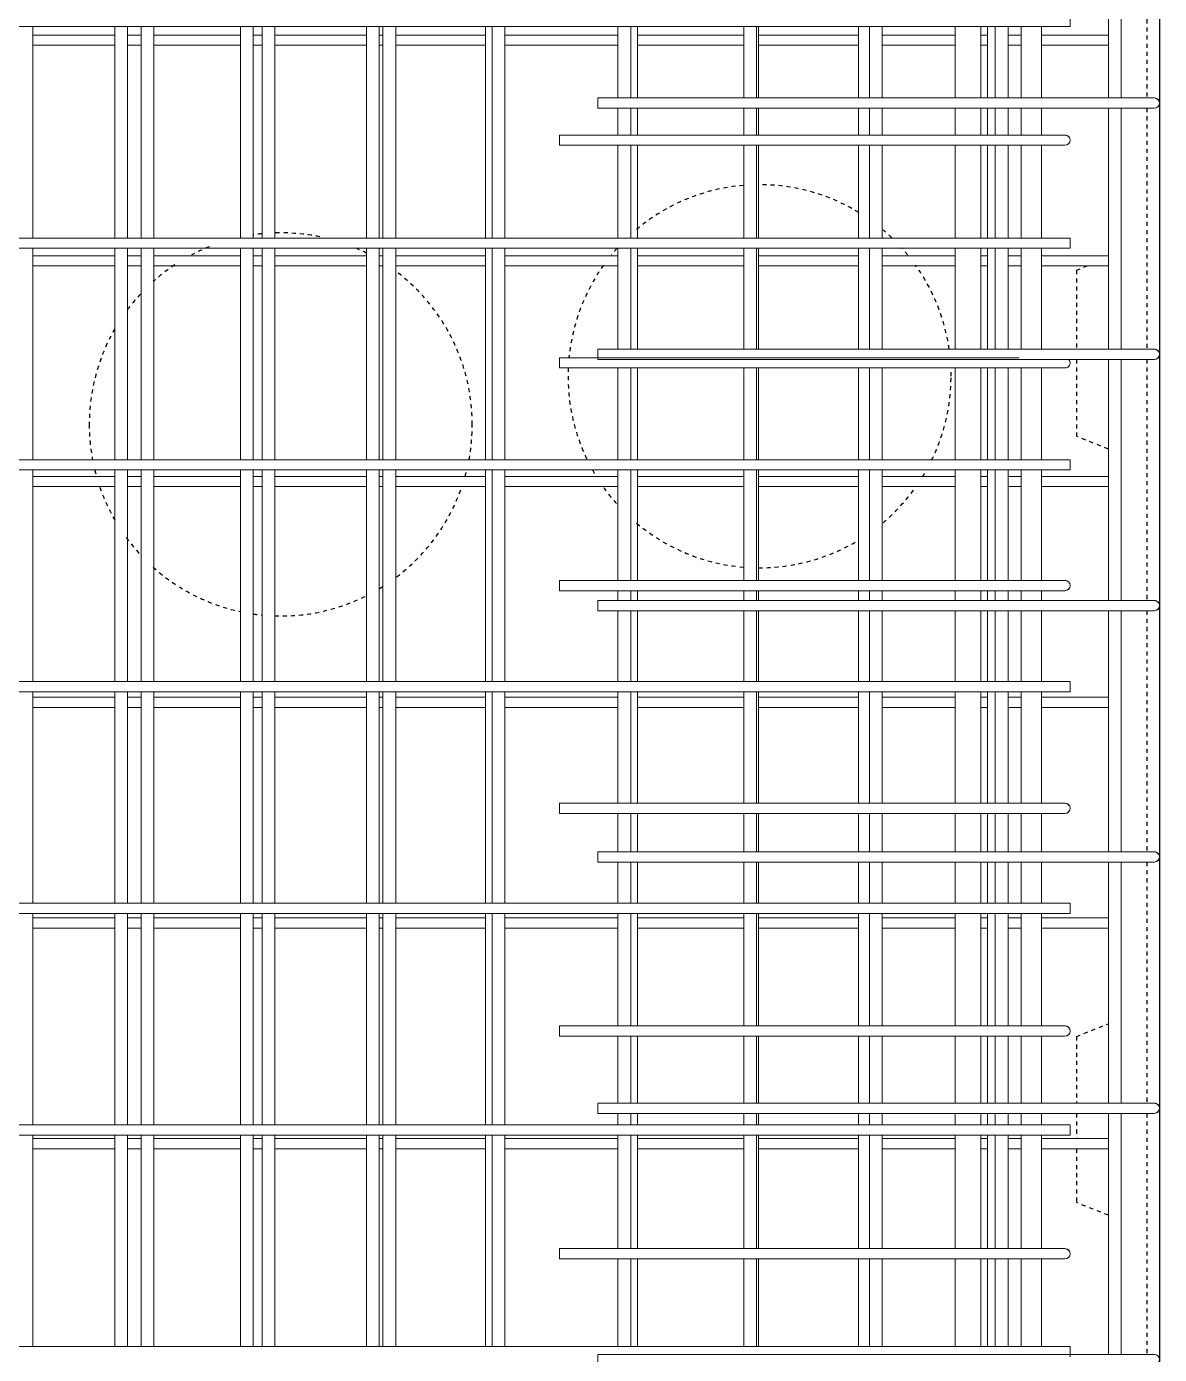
# Model space of a CAD drawing. Header units: millimetres. Extents: x -7141 to 5307, y -2677 to 10424.
# Drawn here: x -3409 to -2521, y 894 to 1933 of the extents above; entities that cross this region are included whole.
import ezdxf

# ---------------------------------------------------------------- set-up
doc = ezdxf.new("R2010")
doc.units = ezdxf.units.MM
doc.linetypes.add('Dash', pattern=[6.36, 3.18, -3.18])
for name, color, linetype, lineweight in [('A-WALL', 113, 'Continuous', 25), ('A-WALL-HDLN', 110, 'Dash', 25), ('S-RBAR', 171, 'Continuous', 18)]:
    doc.layers.add(name, color=color, linetype=linetype, lineweight=lineweight)

msp = doc.modelspace()

# ---------------------------------------------------------------- linework, layer by layer
at = {"layer": 'A-WALL'}
msp.add_line((-2521.2, 2199), (-2521.2, -439), dxfattribs=at)
at = {"layer": 'A-WALL-HDLN'}
for p, q in [((-2531.2, 2066.2), (-2531.2, 1877.4)), ((-2531.2, 1869.4), (-2531.2, 1680.7)), ((-2586.2, 1742.5), (-2577.7, 1745.9)), ((-2586.2, 1742.5), (-2586.2, 1680.7)), ((-2586.2, 1672.7), (-2586.2, 1612.5)), ((-2531.2, 1672.7), (-2531.2, 1483.9)), ((-2561.2, 1602.5), (-2586.2, 1612.5)), ((-2531.2, 1475.9), (-2531.2, 1287.1)), ((-2531.2, 1279.1), (-2531.2, 1090.3)), ((-2586.2, 1142.5), (-2561.2, 1152.5)), ((-2586.2, 1142.5), (-2586.2, 1090.3)), ((-2586.2, 1082.3), (-2586.2, 1062.6)), ((-2531.2, 1082.3), (-2531.2, 893.6)), ((-2586.2, 1054.6), (-2586.2, 1012.5)), ((-2561.2, 1002.5), (-2586.2, 1012.5))]:
    msp.add_line(p, q, dxfattribs=at)
for centre, start, end in [((-2834.4, 1659.5), 58.7918, 90.3672), ((-2834.4, 1659.5), 94.821, 129.9722), ((-3209.4, 1621.8), 95.7033, 98.3058), ((-3209.4, 1621.8), 78.203, 91.8396), ((-2834.4, 1659.5), 46.332, 49.8471), ((-3209.4, 1621.8), 111.9155, 117.7675), ((-3209.4, 1621.8), 63.3138, 68.0845), ((-2834.4, 1659.5), 138.0937, 140.6635), ((-2834.4, 1659.5), 39.3365, 42.1593), ((-3209.4, 1621.8), 123.6306, 131.8122), ((-3209.4, 1621.8), 0, 52.7856), ((-2834.4, 1659.5), 144.5262, 174.4162), ((-2834.4, 1659.5), 8.1596, 35.4738), ((-3209.4, 1621.8), 137.1382, 143.7692), ((-3209.4, 1621.8), 150.0981, 180), ((-2834.4, 1659.5), 177.5072, 180), ((-2834.4, 1659.5), 0, 2.4928), ((-2834.4, 1659.5), 180, 206.0251), ((-2834.4, 1659.5), 333.9749, 0), ((-3209.4, 1621.8), 180, 190.67), ((-3209.4, 1621.8), 349.33, 0), ((-3209.4, 1621.8), 193.7609, 195.7753), ((-3209.4, 1621.8), 344.2247, 346.2391), ((-2834.4, 1659.5), 209.3422, 211.6853), ((-2834.4, 1659.5), 328.3147, 330.6578), ((-3209.4, 1621.8), 199.0923, 209.9019), ((-3209.4, 1621.8), 307.2144, 340.9077), ((-2834.4, 1659.5), 215.548, 221.9063), ((-2834.4, 1659.5), 310.1529, 324.452), ((-2834.4, 1659.5), 230.0278, 265.179), ((-3209.4, 1621.8), 216.2308, 222.8618), ((-2834.4, 1659.5), 269.6328, 301.2082), ((-3209.4, 1621.8), 228.1878, 257.8305), ((-3209.4, 1621.8), 268.1604, 296.6862), ((-3209.4, 1621.8), 300.9695, 302.3859), ((-3209.4, 1621.8), 261.6942, 264.2967)]:
    msp.add_arc(centre, 150, start, end, dxfattribs=at)
at = {"layer": 'S-RBAR'}
for p, q in [((-2561.2, 1877.4), (-2561.2, 2066.2)), ((-2551.2, 1877.4), (-2551.2, 2066.2)), ((-2591.2, 1933.3), (-2591.2, 1941.3)), ((-4226.2, 1933.3), (-2591.2, 1933.3)), ((-3403.5, 1767.7), (-3403.5, 1933.3)), ((-3403.5, 1926.7), (-3339.4, 1926.7)), ((-3339.4, 1767.7), (-3339.4, 1933.3)), ((-3329.4, 1767.7), (-3329.4, 1933.3)), ((-3329.4, 1926.7), (-3318.8, 1926.7)), ((-3318.8, 1767.7), (-3318.8, 1933.3)), ((-3308.8, 1767.7), (-3308.8, 1933.3)), ((-3308.8, 1926.7), (-3240.9, 1926.7)), ((-3240.9, 1767.7), (-3240.9, 1933.3)), ((-3230.9, 1767.7), (-3230.9, 1933.3)), ((-3230.9, 1926.7), (-3224.1, 1926.7)), ((-3224.1, 1767.7), (-3224.1, 1933.3)), ((-3214.1, 1767.7), (-3214.1, 1933.3)), ((-3214.1, 1926.7), (-3142.3, 1926.7)), ((-3142.3, 1767.7), (-3142.3, 1933.3)), ((-3132.3, 1767.7), (-3132.3, 1933.3)), ((-3132.3, 1926.7), (-3129.4, 1926.7)), ((-3129.4, 1767.7), (-3129.4, 1933.3)), ((-3119.4, 1767.7), (-3119.4, 1933.3)), ((-3119.4, 1926.7), (-3049.1, 1926.7)), ((-3049.1, 1767.7), (-3049.1, 1933.3)), ((-3043.8, 1767.7), (-3043.8, 1933.3)), ((-3033.8, 1767.7), (-3033.8, 1933.3)), ((-3033.8, 1926.7), (-2945.3, 1926.7)), ((-2945.3, 1877.4), (-2945.3, 1933.3)), ((-2935.3, 1877.4), (-2935.3, 1933.3)), ((-2930, 1877.4), (-2930, 1933.3)), ((-2930, 1926.7), (-2846.8, 1926.7)), ((-2846.8, 1877.4), (-2846.8, 1933.3)), ((-2836.8, 1877.4), (-2836.8, 1933.3)), ((-2835.3, 1877.4), (-2835.3, 1933.3)), ((-2835.3, 1926.7), (-2756.9, 1926.7)), ((-2756.9, 1877.4), (-2756.9, 1933.3)), ((-2748.3, 1877.4), (-2748.3, 1933.3)), ((-2738.3, 1877.4), (-2738.3, 1933.3)), ((-2738.3, 1926.7), (-2681.2, 1926.7)), ((-2681.2, 1877.4), (-2681.2, 1933.3)), ((-2661.2, 1877.4), (-2661.2, 1933.3)), ((-2661.2, 1926.7), (-2655.9, 1926.7)), ((-2655.9, 1877.4), (-2655.9, 1933.3)), ((-2649.8, 1877.4), (-2649.8, 1933.3)), ((-2639.8, 1877.4), (-2639.8, 1933.3)), ((-2639.8, 1926.7), (-2629.5, 1926.7)), ((-2629.5, 1877.4), (-2629.5, 1933.3)), ((-2613.5, 1877.4), (-2613.5, 1933.3)), ((-2613.5, 1926.7), (-2561.2, 1926.7)), ((-3403.5, 1918.7), (-3339.4, 1918.7)), ((-3329.4, 1918.7), (-3318.8, 1918.7)), ((-3308.8, 1918.7), (-3240.9, 1918.7)), ((-3230.9, 1918.7), (-3224.1, 1918.7)), ((-3214.1, 1918.7), (-3142.3, 1918.7)), ((-3132.3, 1918.7), (-3129.4, 1918.7)), ((-3119.4, 1918.7), (-3049.1, 1918.7)), ((-3033.8, 1918.7), (-2945.3, 1918.7)), ((-2930, 1918.7), (-2846.8, 1918.7)), ((-2835.3, 1918.7), (-2756.9, 1918.7)), ((-2738.3, 1918.7), (-2681.2, 1918.7)), ((-2661.2, 1918.7), (-2655.9, 1918.7)), ((-2639.8, 1918.7), (-2629.5, 1918.7)), ((-2613.5, 1918.7), (-2561.2, 1918.7)), ((-2545.2, 1877.4), (-2961.2, 1877.4)), ((-2961.2, 1877.4), (-2961.2, 1869.4)), ((-2545.2, 1877.4), (-2525.2, 1877.4)), ((-2545.2, 1869.4), (-2961.2, 1869.4)), ((-2945.3, 1848.4), (-2945.3, 1869.4)), ((-2935.3, 1848.4), (-2935.3, 1869.4)), ((-2930, 1848.4), (-2930, 1869.4)), ((-2846.8, 1848.4), (-2846.8, 1869.4)), ((-2836.8, 1848.4), (-2836.8, 1869.4)), ((-2835.3, 1848.4), (-2835.3, 1869.4)), ((-2756.9, 1848.4), (-2756.9, 1869.4)), ((-2748.3, 1848.4), (-2748.3, 1869.4)), ((-2738.3, 1848.4), (-2738.3, 1869.4)), ((-2681.2, 1848.4), (-2681.2, 1869.4)), ((-2661.2, 1848.4), (-2661.2, 1869.4)), ((-2655.9, 1848.4), (-2655.9, 1869.4)), ((-2649.8, 1848.4), (-2649.8, 1869.4)), ((-2639.8, 1848.4), (-2639.8, 1869.4)), ((-2629.5, 1848.4), (-2629.5, 1869.4)), ((-2613.5, 1848.4), (-2613.5, 1869.4)), ((-2561.2, 1680.7), (-2561.2, 1869.4)), ((-2551.2, 1680.7), (-2551.2, 1869.4)), ((-2545.2, 1869.4), (-2525.2, 1869.4)), ((-2631.2, 1848.4), (-2991.2, 1848.4)), ((-2991.2, 1848.4), (-2991.2, 1840.4)), ((-2631.2, 1840.4), (-2991.2, 1840.4)), ((-2945.3, 1767.7), (-2945.3, 1840.4)), ((-2935.3, 1767.7), (-2935.3, 1840.4)), ((-2930, 1767.7), (-2930, 1840.4)), ((-2846.8, 1767.7), (-2846.8, 1840.4)), ((-2836.8, 1767.7), (-2836.8, 1840.4)), ((-2835.3, 1767.7), (-2835.3, 1840.4)), ((-2756.9, 1767.7), (-2756.9, 1840.4)), ((-2748.3, 1767.7), (-2748.3, 1840.4)), ((-2738.3, 1767.7), (-2738.3, 1840.4)), ((-2681.2, 1767.7), (-2681.2, 1840.4)), ((-2661.2, 1767.7), (-2661.2, 1840.4)), ((-2655.9, 1767.7), (-2655.9, 1840.4)), ((-2649.8, 1767.7), (-2649.8, 1840.4)), ((-2639.8, 1767.7), (-2639.8, 1840.4)), ((-2631.2, 1848.4), (-2595.2, 1848.4)), ((-2631.2, 1840.4), (-2595.2, 1840.4)), ((-2629.5, 1767.7), (-2629.5, 1840.4)), ((-2613.5, 1767.7), (-2613.5, 1840.4)), ((-4226.2, 1767.7), (-2591.2, 1767.7)), ((-2591.2, 1759.7), (-2591.2, 1767.7)), ((-4226.2, 1759.7), (-2591.2, 1759.7)), ((-3403.5, 1594.1), (-3403.5, 1759.7)), ((-3339.4, 1594.1), (-3339.4, 1759.7)), ((-3329.4, 1594.1), (-3329.4, 1759.7)), ((-3318.8, 1594.1), (-3318.8, 1759.7)), ((-3308.8, 1594.1), (-3308.8, 1759.7)), ((-3240.9, 1594.1), (-3240.9, 1759.7)), ((-3230.9, 1594.1), (-3230.9, 1759.7)), ((-3224.1, 1594.1), (-3224.1, 1759.7)), ((-3214.1, 1594.1), (-3214.1, 1759.7)), ((-3142.3, 1594.1), (-3142.3, 1759.7)), ((-3132.3, 1594.1), (-3132.3, 1759.7)), ((-3129.4, 1594.1), (-3129.4, 1759.7)), ((-3119.4, 1594.1), (-3119.4, 1759.7)), ((-3049.1, 1594.1), (-3049.1, 1759.7)), ((-3043.8, 1594.1), (-3043.8, 1759.7)), ((-3033.8, 1594.1), (-3033.8, 1759.7)), ((-2945.3, 1680.7), (-2945.3, 1759.7)), ((-2935.3, 1680.7), (-2935.3, 1759.7)), ((-2930, 1680.7), (-2930, 1759.7)), ((-2846.8, 1680.7), (-2846.8, 1759.7)), ((-2836.8, 1680.7), (-2836.8, 1759.7)), ((-2835.3, 1680.7), (-2835.3, 1759.7)), ((-2756.9, 1680.7), (-2756.9, 1759.7)), ((-2748.3, 1680.7), (-2748.3, 1759.7)), ((-2738.3, 1680.7), (-2738.3, 1759.7)), ((-2681.2, 1680.7), (-2681.2, 1759.7)), ((-2661.2, 1680.7), (-2661.2, 1759.7)), ((-2655.9, 1680.7), (-2655.9, 1759.7)), ((-2649.8, 1680.7), (-2649.8, 1759.7)), ((-2639.8, 1680.7), (-2639.8, 1759.7)), ((-2629.5, 1680.7), (-2629.5, 1759.7)), ((-2613.5, 1680.7), (-2613.5, 1759.7)), ((-3403.5, 1753.9), (-3339.4, 1753.9)), ((-3329.4, 1753.9), (-3318.8, 1753.9)), ((-3308.8, 1753.9), (-3240.9, 1753.9)), ((-3230.9, 1753.9), (-3224.1, 1753.9)), ((-3214.1, 1753.9), (-3142.3, 1753.9)), ((-3132.3, 1753.9), (-3129.4, 1753.9)), ((-3119.4, 1753.9), (-3049.1, 1753.9)), ((-3033.8, 1753.9), (-2945.3, 1753.9)), ((-2930, 1753.9), (-2846.8, 1753.9)), ((-2835.3, 1753.9), (-2756.9, 1753.9)), ((-2738.3, 1753.9), (-2681.2, 1753.9)), ((-2661.2, 1753.9), (-2655.9, 1753.9)), ((-2639.8, 1753.9), (-2629.5, 1753.9)), ((-2613.5, 1753.9), (-2561.2, 1753.9)), ((-3403.5, 1745.9), (-3339.4, 1745.9)), ((-3329.4, 1745.9), (-3318.8, 1745.9)), ((-3308.8, 1745.9), (-3240.9, 1745.9)), ((-3230.9, 1745.9), (-3224.1, 1745.9)), ((-3214.1, 1745.9), (-3142.3, 1745.9)), ((-3132.3, 1745.9), (-3129.4, 1745.9)), ((-3119.4, 1745.9), (-3049.1, 1745.9)), ((-3033.8, 1745.9), (-2945.3, 1745.9)), ((-2930, 1745.9), (-2846.8, 1745.9)), ((-2835.3, 1745.9), (-2756.9, 1745.9)), ((-2738.3, 1745.9), (-2681.2, 1745.9)), ((-2661.2, 1745.9), (-2655.9, 1745.9)), ((-2639.8, 1745.9), (-2629.5, 1745.9)), ((-2613.5, 1745.9), (-2561.2, 1745.9)), ((-2545.2, 1680.7), (-2961.2, 1680.7)), ((-2961.2, 1680.7), (-2961.2, 1672.7)), ((-2545.2, 1680.7), (-2525.2, 1680.7)), ((-2631.2, 1674), (-2991.2, 1674)), ((-2991.2, 1674), (-2991.2, 1666)), ((-2631.2, 1666), (-2991.2, 1666)), ((-2545.2, 1672.7), (-2961.2, 1672.7)), ((-2945.3, 1594.1), (-2945.3, 1666)), ((-2935.3, 1594.1), (-2935.3, 1666)), ((-2930, 1594.1), (-2930, 1666)), ((-2846.8, 1594.1), (-2846.8, 1666)), ((-2836.8, 1594.1), (-2836.8, 1666)), ((-2835.3, 1594.1), (-2835.3, 1666)), ((-2756.9, 1594.1), (-2756.9, 1666)), ((-2748.3, 1594.1), (-2748.3, 1666)), ((-2738.3, 1594.1), (-2738.3, 1666)), ((-2681.2, 1594.1), (-2681.2, 1666)), ((-2661.2, 1594.1), (-2661.2, 1666)), ((-2655.9, 1594.1), (-2655.9, 1666)), ((-2649.8, 1594.1), (-2649.8, 1666)), ((-2639.8, 1594.1), (-2639.8, 1666)), ((-2631.2, 1666), (-2595.2, 1666)), ((-2629.5, 1594.1), (-2629.5, 1666)), ((-2613.5, 1594.1), (-2613.5, 1666)), ((-2561.2, 1483.9), (-2561.2, 1672.7)), ((-2551.2, 1483.9), (-2551.2, 1672.7)), ((-2545.2, 1672.7), (-2525.2, 1672.7)), ((-4226.2, 1594.1), (-2591.2, 1594.1)), ((-2591.2, 1586.1), (-2591.2, 1594.1)), ((-4226.2, 1586.1), (-2591.2, 1586.1)), ((-3403.5, 1420.5), (-3403.5, 1586.1)), ((-3403.5, 1581.1), (-3339.4, 1581.1)), ((-3339.4, 1420.5), (-3339.4, 1586.1)), ((-3329.4, 1420.5), (-3329.4, 1586.1)), ((-3329.4, 1581.1), (-3318.8, 1581.1)), ((-3318.8, 1420.5), (-3318.8, 1586.1)), ((-3308.8, 1420.5), (-3308.8, 1586.1)), ((-3308.8, 1581.1), (-3240.9, 1581.1)), ((-3240.9, 1420.5), (-3240.9, 1586.1)), ((-3230.9, 1420.5), (-3230.9, 1586.1)), ((-3230.9, 1581.1), (-3224.1, 1581.1)), ((-3224.1, 1420.5), (-3224.1, 1586.1)), ((-3214.1, 1420.5), (-3214.1, 1586.1)), ((-3214.1, 1581.1), (-3142.3, 1581.1)), ((-3142.3, 1420.5), (-3142.3, 1586.1)), ((-3132.3, 1420.5), (-3132.3, 1586.1)), ((-3132.3, 1581.1), (-3129.4, 1581.1)), ((-3129.4, 1420.5), (-3129.4, 1586.1)), ((-3119.4, 1420.5), (-3119.4, 1586.1)), ((-3119.4, 1581.1), (-3049.1, 1581.1)), ((-3049.1, 1420.5), (-3049.1, 1586.1)), ((-3043.8, 1420.5), (-3043.8, 1586.1)), ((-3033.8, 1420.5), (-3033.8, 1586.1)), ((-3033.8, 1581.1), (-2945.3, 1581.1)), ((-2945.3, 1499.6), (-2945.3, 1586.1)), ((-2935.3, 1499.6), (-2935.3, 1586.1)), ((-2930, 1499.6), (-2930, 1586.1)), ((-2930, 1581.1), (-2846.8, 1581.1)), ((-2846.8, 1499.6), (-2846.8, 1586.1)), ((-2836.8, 1499.6), (-2836.8, 1586.1)), ((-2835.3, 1499.6), (-2835.3, 1586.1)), ((-2835.3, 1581.1), (-2756.9, 1581.1)), ((-2756.9, 1499.6), (-2756.9, 1586.1)), ((-2748.3, 1499.6), (-2748.3, 1586.1)), ((-2738.3, 1499.6), (-2738.3, 1586.1)), ((-2738.3, 1581.1), (-2681.2, 1581.1)), ((-2681.2, 1499.6), (-2681.2, 1586.1)), ((-2661.2, 1499.6), (-2661.2, 1586.1)), ((-2661.2, 1581.1), (-2655.9, 1581.1)), ((-2655.9, 1499.6), (-2655.9, 1586.1)), ((-2649.8, 1499.6), (-2649.8, 1586.1)), ((-2639.8, 1499.6), (-2639.8, 1586.1)), ((-2639.8, 1581.1), (-2629.5, 1581.1)), ((-2629.5, 1499.6), (-2629.5, 1586.1)), ((-2613.5, 1499.6), (-2613.5, 1586.1)), ((-2613.5, 1581.1), (-2561.2, 1581.1)), ((-3403.5, 1573.1), (-3339.4, 1573.1)), ((-3329.4, 1573.1), (-3318.8, 1573.1)), ((-3308.8, 1573.1), (-3240.9, 1573.1)), ((-3230.9, 1573.1), (-3224.1, 1573.1)), ((-3214.1, 1573.1), (-3142.3, 1573.1)), ((-3132.3, 1573.1), (-3129.4, 1573.1)), ((-3119.4, 1573.1), (-3049.1, 1573.1)), ((-3033.8, 1573.1), (-2945.3, 1573.1)), ((-2930, 1573.1), (-2846.8, 1573.1)), ((-2835.3, 1573.1), (-2756.9, 1573.1)), ((-2738.3, 1573.1), (-2681.2, 1573.1)), ((-2661.2, 1573.1), (-2655.9, 1573.1)), ((-2639.8, 1573.1), (-2629.5, 1573.1)), ((-2613.5, 1573.1), (-2561.2, 1573.1)), ((-2631.2, 1499.6), (-2991.2, 1499.6)), ((-2991.2, 1499.6), (-2991.2, 1491.6)), ((-2631.2, 1499.6), (-2595.2, 1499.6)), ((-2631.2, 1491.6), (-2991.2, 1491.6)), ((-2945.3, 1483.9), (-2945.3, 1491.6)), ((-2935.3, 1483.9), (-2935.3, 1491.6)), ((-2930, 1483.9), (-2930, 1491.6)), ((-2846.8, 1483.9), (-2846.8, 1491.6)), ((-2836.8, 1483.9), (-2836.8, 1491.6)), ((-2835.3, 1483.9), (-2835.3, 1491.6)), ((-2756.9, 1483.9), (-2756.9, 1491.6)), ((-2748.3, 1483.9), (-2748.3, 1491.6)), ((-2738.3, 1483.9), (-2738.3, 1491.6)), ((-2681.2, 1483.9), (-2681.2, 1491.6)), ((-2661.2, 1483.9), (-2661.2, 1491.6)), ((-2655.9, 1483.9), (-2655.9, 1491.6)), ((-2649.8, 1483.9), (-2649.8, 1491.6)), ((-2639.8, 1483.9), (-2639.8, 1491.6)), ((-2631.2, 1491.6), (-2595.2, 1491.6)), ((-2629.5, 1483.9), (-2629.5, 1491.6)), ((-2613.5, 1483.9), (-2613.5, 1491.6)), ((-2545.2, 1483.9), (-2961.2, 1483.9)), ((-2961.2, 1483.9), (-2961.2, 1475.9)), ((-2545.2, 1483.9), (-2525.2, 1483.9)), ((-2545.2, 1475.9), (-2961.2, 1475.9)), ((-2945.3, 1420.5), (-2945.3, 1475.9)), ((-2935.3, 1420.5), (-2935.3, 1475.9)), ((-2930, 1420.5), (-2930, 1475.9)), ((-2846.8, 1420.5), (-2846.8, 1475.9)), ((-2836.8, 1420.5), (-2836.8, 1475.9)), ((-2835.3, 1420.5), (-2835.3, 1475.9)), ((-2756.9, 1420.5), (-2756.9, 1475.9)), ((-2748.3, 1420.5), (-2748.3, 1475.9)), ((-2738.3, 1420.5), (-2738.3, 1475.9)), ((-2681.2, 1420.5), (-2681.2, 1475.9)), ((-2661.2, 1420.5), (-2661.2, 1475.9)), ((-2655.9, 1420.5), (-2655.9, 1475.9)), ((-2649.8, 1420.5), (-2649.8, 1475.9)), ((-2639.8, 1420.5), (-2639.8, 1475.9)), ((-2629.5, 1420.5), (-2629.5, 1475.9)), ((-2613.5, 1420.5), (-2613.5, 1475.9)), ((-2561.2, 1287.1), (-2561.2, 1475.9)), ((-2551.2, 1287.1), (-2551.2, 1475.9)), ((-2545.2, 1475.9), (-2525.2, 1475.9)), ((-4226.2, 1420.5), (-2591.2, 1420.5)), ((-2591.2, 1412.5), (-2591.2, 1420.5)), ((-4226.2, 1412.5), (-2591.2, 1412.5)), ((-3403.5, 1246.9), (-3403.5, 1412.5)), ((-3403.5, 1408.2), (-3339.4, 1408.2)), ((-3339.4, 1246.9), (-3339.4, 1412.5)), ((-3329.4, 1246.9), (-3329.4, 1412.5)), ((-3329.4, 1408.2), (-3318.8, 1408.2)), ((-3318.8, 1246.9), (-3318.8, 1412.5)), ((-3308.8, 1246.9), (-3308.8, 1412.5)), ((-3308.8, 1408.2), (-3240.9, 1408.2)), ((-3240.9, 1246.9), (-3240.9, 1412.5)), ((-3230.9, 1246.9), (-3230.9, 1412.5)), ((-3230.9, 1408.2), (-3224.1, 1408.2)), ((-3224.1, 1246.9), (-3224.1, 1412.5)), ((-3214.1, 1246.9), (-3214.1, 1412.5)), ((-3214.1, 1408.2), (-3142.3, 1408.2)), ((-3142.3, 1246.9), (-3142.3, 1412.5)), ((-3132.3, 1246.9), (-3132.3, 1412.5)), ((-3132.3, 1408.2), (-3129.4, 1408.2)), ((-3129.4, 1246.9), (-3129.4, 1412.5)), ((-3119.4, 1246.9), (-3119.4, 1412.5)), ((-3119.4, 1408.2), (-3049.1, 1408.2)), ((-3049.1, 1246.9), (-3049.1, 1412.5)), ((-3043.8, 1246.9), (-3043.8, 1412.5)), ((-3033.8, 1246.9), (-3033.8, 1412.5)), ((-3033.8, 1408.2), (-2945.3, 1408.2)), ((-2945.3, 1325.2), (-2945.3, 1412.5)), ((-2935.3, 1325.2), (-2935.3, 1412.5)), ((-2930, 1325.2), (-2930, 1412.5)), ((-2930, 1408.2), (-2846.8, 1408.2)), ((-2846.8, 1325.2), (-2846.8, 1412.5)), ((-2836.8, 1325.2), (-2836.8, 1412.5)), ((-2835.3, 1325.2), (-2835.3, 1412.5)), ((-2835.3, 1408.2), (-2756.9, 1408.2)), ((-2756.9, 1325.2), (-2756.9, 1412.5)), ((-2748.3, 1325.2), (-2748.3, 1412.5)), ((-2738.3, 1325.2), (-2738.3, 1412.5)), ((-2738.3, 1408.2), (-2681.2, 1408.2)), ((-2681.2, 1325.2), (-2681.2, 1412.5)), ((-2661.2, 1325.2), (-2661.2, 1412.5)), ((-2661.2, 1408.2), (-2655.9, 1408.2)), ((-2655.9, 1325.2), (-2655.9, 1412.5)), ((-2649.8, 1325.2), (-2649.8, 1412.5)), ((-2639.8, 1325.2), (-2639.8, 1412.5)), ((-2639.8, 1408.2), (-2629.5, 1408.2)), ((-2629.5, 1325.2), (-2629.5, 1412.5)), ((-2613.5, 1325.2), (-2613.5, 1412.5)), ((-2613.5, 1408.2), (-2561.2, 1408.2)), ((-3403.5, 1400.2), (-3339.4, 1400.2)), ((-3329.4, 1400.2), (-3318.8, 1400.2)), ((-3308.8, 1400.2), (-3240.9, 1400.2)), ((-3230.9, 1400.2), (-3224.1, 1400.2)), ((-3214.1, 1400.2), (-3142.3, 1400.2)), ((-3132.3, 1400.2), (-3129.4, 1400.2)), ((-3119.4, 1400.2), (-3049.1, 1400.2)), ((-3033.8, 1400.2), (-2945.3, 1400.2)), ((-2930, 1400.2), (-2846.8, 1400.2)), ((-2835.3, 1400.2), (-2756.9, 1400.2)), ((-2738.3, 1400.2), (-2681.2, 1400.2)), ((-2661.2, 1400.2), (-2655.9, 1400.2)), ((-2639.8, 1400.2), (-2629.5, 1400.2)), ((-2613.5, 1400.2), (-2561.2, 1400.2)), ((-2631.2, 1325.2), (-2991.2, 1325.2)), ((-2991.2, 1325.2), (-2991.2, 1317.2)), ((-2631.2, 1325.2), (-2595.2, 1325.2)), ((-2631.2, 1317.2), (-2991.2, 1317.2)), ((-2945.3, 1287.1), (-2945.3, 1317.2)), ((-2935.3, 1287.1), (-2935.3, 1317.2)), ((-2930, 1287.1), (-2930, 1317.2)), ((-2846.8, 1287.1), (-2846.8, 1317.2)), ((-2836.8, 1287.1), (-2836.8, 1317.2)), ((-2835.3, 1287.1), (-2835.3, 1317.2)), ((-2756.9, 1287.1), (-2756.9, 1317.2)), ((-2748.3, 1287.1), (-2748.3, 1317.2)), ((-2738.3, 1287.1), (-2738.3, 1317.2)), ((-2681.2, 1287.1), (-2681.2, 1317.2)), ((-2661.2, 1287.1), (-2661.2, 1317.2)), ((-2655.9, 1287.1), (-2655.9, 1317.2)), ((-2649.8, 1287.1), (-2649.8, 1317.2)), ((-2639.8, 1287.1), (-2639.8, 1317.2)), ((-2631.2, 1317.2), (-2595.2, 1317.2)), ((-2629.5, 1287.1), (-2629.5, 1317.2)), ((-2613.5, 1287.1), (-2613.5, 1317.2)), ((-2545.2, 1287.1), (-2961.2, 1287.1)), ((-2961.2, 1287.1), (-2961.2, 1279.1)), ((-2545.2, 1279.1), (-2961.2, 1279.1)), ((-2945.3, 1246.9), (-2945.3, 1279.1)), ((-2935.3, 1246.9), (-2935.3, 1279.1)), ((-2930, 1246.9), (-2930, 1279.1)), ((-2846.8, 1246.9), (-2846.8, 1279.1)), ((-2836.8, 1246.9), (-2836.8, 1279.1)), ((-2835.3, 1246.9), (-2835.3, 1279.1)), ((-2756.9, 1246.9), (-2756.9, 1279.1)), ((-2748.3, 1246.9), (-2748.3, 1279.1)), ((-2738.3, 1246.9), (-2738.3, 1279.1)), ((-2681.2, 1246.9), (-2681.2, 1279.1)), ((-2661.2, 1246.9), (-2661.2, 1279.1)), ((-2655.9, 1246.9), (-2655.9, 1279.1)), ((-2649.8, 1246.9), (-2649.8, 1279.1)), ((-2639.8, 1246.9), (-2639.8, 1279.1)), ((-2629.5, 1246.9), (-2629.5, 1279.1)), ((-2613.5, 1246.9), (-2613.5, 1279.1)), ((-2561.2, 1090.3), (-2561.2, 1279.1)), ((-2551.2, 1090.3), (-2551.2, 1279.1)), ((-2545.2, 1287.1), (-2525.2, 1287.1)), ((-2545.2, 1279.1), (-2525.2, 1279.1)), ((-4226.2, 1246.9), (-2591.2, 1246.9)), ((-4226.2, 1238.9), (-2591.2, 1238.9)), ((-3403.5, 1073.3), (-3403.5, 1238.9)), ((-3339.4, 1073.3), (-3339.4, 1238.9)), ((-3329.4, 1073.3), (-3329.4, 1238.9)), ((-3318.8, 1073.3), (-3318.8, 1238.9)), ((-3308.8, 1073.3), (-3308.8, 1238.9)), ((-3240.9, 1073.3), (-3240.9, 1238.9)), ((-3230.9, 1073.3), (-3230.9, 1238.9)), ((-3224.1, 1073.3), (-3224.1, 1238.9)), ((-3214.1, 1073.3), (-3214.1, 1238.9)), ((-3142.3, 1073.3), (-3142.3, 1238.9)), ((-3132.3, 1073.3), (-3132.3, 1238.9)), ((-3129.4, 1073.3), (-3129.4, 1238.9)), ((-3119.4, 1073.3), (-3119.4, 1238.9)), ((-3049.1, 1073.3), (-3049.1, 1238.9)), ((-3043.8, 1073.3), (-3043.8, 1238.9)), ((-3033.8, 1073.3), (-3033.8, 1238.9)), ((-2945.3, 1150.8), (-2945.3, 1238.9)), ((-2935.3, 1150.8), (-2935.3, 1238.9)), ((-2930, 1150.8), (-2930, 1238.9)), ((-2846.8, 1150.8), (-2846.8, 1238.9)), ((-2836.8, 1150.8), (-2836.8, 1238.9)), ((-2835.3, 1150.8), (-2835.3, 1238.9)), ((-2756.9, 1150.8), (-2756.9, 1238.9)), ((-2748.3, 1150.8), (-2748.3, 1238.9)), ((-2738.3, 1150.8), (-2738.3, 1238.9)), ((-2681.2, 1150.8), (-2681.2, 1238.9)), ((-2661.2, 1150.8), (-2661.2, 1238.9)), ((-2655.9, 1150.8), (-2655.9, 1238.9)), ((-2649.8, 1150.8), (-2649.8, 1238.9)), ((-2639.8, 1150.8), (-2639.8, 1238.9)), ((-2629.5, 1150.8), (-2629.5, 1238.9)), ((-2613.5, 1150.8), (-2613.5, 1238.9)), ((-2591.2, 1238.9), (-2591.2, 1246.9)), ((-3403.5, 1235.4), (-3339.4, 1235.4)), ((-3403.5, 1227.4), (-3339.4, 1227.4)), ((-3329.4, 1235.4), (-3318.8, 1235.4)), ((-3329.4, 1227.4), (-3318.8, 1227.4)), ((-3308.8, 1235.4), (-3240.9, 1235.4)), ((-3308.8, 1227.4), (-3240.9, 1227.4)), ((-3230.9, 1235.4), (-3224.1, 1235.4)), ((-3230.9, 1227.4), (-3224.1, 1227.4)), ((-3214.1, 1235.4), (-3142.3, 1235.4)), ((-3214.1, 1227.4), (-3142.3, 1227.4)), ((-3132.3, 1235.4), (-3129.4, 1235.4)), ((-3132.3, 1227.4), (-3129.4, 1227.4)), ((-3119.4, 1235.4), (-3049.1, 1235.4)), ((-3119.4, 1227.4), (-3049.1, 1227.4)), ((-3033.8, 1235.4), (-2945.3, 1235.4)), ((-3033.8, 1227.4), (-2945.3, 1227.4)), ((-2930, 1235.4), (-2846.8, 1235.4)), ((-2930, 1227.4), (-2846.8, 1227.4)), ((-2835.3, 1235.4), (-2756.9, 1235.4)), ((-2835.3, 1227.4), (-2756.9, 1227.4)), ((-2738.3, 1235.4), (-2681.2, 1235.4)), ((-2738.3, 1227.4), (-2681.2, 1227.4)), ((-2661.2, 1235.4), (-2655.9, 1235.4)), ((-2661.2, 1227.4), (-2655.9, 1227.4)), ((-2639.8, 1235.4), (-2629.5, 1235.4)), ((-2639.8, 1227.4), (-2629.5, 1227.4)), ((-2613.5, 1235.4), (-2561.2, 1235.4)), ((-2613.5, 1227.4), (-2561.2, 1227.4)), ((-2631.2, 1150.8), (-2991.2, 1150.8)), ((-2991.2, 1150.8), (-2991.2, 1142.8)), ((-2631.2, 1150.8), (-2595.2, 1150.8)), ((-2631.2, 1142.8), (-2991.2, 1142.8)), ((-2945.3, 1090.3), (-2945.3, 1142.8)), ((-2935.3, 1090.3), (-2935.3, 1142.8)), ((-2930, 1090.3), (-2930, 1142.8)), ((-2846.8, 1090.3), (-2846.8, 1142.8)), ((-2836.8, 1090.3), (-2836.8, 1142.8)), ((-2835.3, 1090.3), (-2835.3, 1142.8)), ((-2756.9, 1090.3), (-2756.9, 1142.8)), ((-2748.3, 1090.3), (-2748.3, 1142.8)), ((-2738.3, 1090.3), (-2738.3, 1142.8)), ((-2681.2, 1090.3), (-2681.2, 1142.8)), ((-2661.2, 1090.3), (-2661.2, 1142.8)), ((-2655.9, 1090.3), (-2655.9, 1142.8)), ((-2649.8, 1090.3), (-2649.8, 1142.8)), ((-2639.8, 1090.3), (-2639.8, 1142.8)), ((-2631.2, 1142.8), (-2595.2, 1142.8)), ((-2629.5, 1090.3), (-2629.5, 1142.8)), ((-2613.5, 1090.3), (-2613.5, 1142.8)), ((-2545.2, 1090.3), (-2961.2, 1090.3)), ((-2961.2, 1090.3), (-2961.2, 1082.3)), ((-2545.2, 1082.3), (-2961.2, 1082.3)), ((-2945.3, 1073.3), (-2945.3, 1082.3)), ((-2935.3, 1073.3), (-2935.3, 1082.3)), ((-2930, 1073.3), (-2930, 1082.3)), ((-2846.8, 1073.3), (-2846.8, 1082.3)), ((-2836.8, 1073.3), (-2836.8, 1082.3)), ((-2835.3, 1073.3), (-2835.3, 1082.3)), ((-2756.9, 1073.3), (-2756.9, 1082.3)), ((-2748.3, 1073.3), (-2748.3, 1082.3)), ((-2738.3, 1073.3), (-2738.3, 1082.3)), ((-2681.2, 1073.3), (-2681.2, 1082.3)), ((-2661.2, 1073.3), (-2661.2, 1082.3)), ((-2655.9, 1073.3), (-2655.9, 1082.3)), ((-2649.8, 1073.3), (-2649.8, 1082.3)), ((-2639.8, 1073.3), (-2639.8, 1082.3)), ((-2629.5, 1073.3), (-2629.5, 1082.3)), ((-2613.5, 1073.3), (-2613.5, 1082.3)), ((-2561.2, 893.6), (-2561.2, 1082.3)), ((-2551.2, 893.6), (-2551.2, 1082.3)), ((-2545.2, 1090.3), (-2525.2, 1090.3)), ((-2545.2, 1082.3), (-2525.2, 1082.3)), ((-4226.2, 1073.3), (-2591.2, 1073.3)), ((-2591.2, 1065.3), (-2591.2, 1073.3)), ((-4226.2, 1065.3), (-2591.2, 1065.3)), ((-3403.5, 899.7), (-3403.5, 1065.3)), ((-3403.5, 1062.6), (-3339.4, 1062.6)), ((-3339.4, 899.7), (-3339.4, 1065.3)), ((-3329.4, 899.7), (-3329.4, 1065.3)), ((-3329.4, 1062.6), (-3318.8, 1062.6)), ((-3318.8, 899.7), (-3318.8, 1065.3)), ((-3308.8, 899.7), (-3308.8, 1065.3)), ((-3308.8, 1062.6), (-3240.9, 1062.6)), ((-3240.9, 899.7), (-3240.9, 1065.3)), ((-3230.9, 899.7), (-3230.9, 1065.3)), ((-3230.9, 1062.6), (-3224.1, 1062.6)), ((-3224.1, 899.7), (-3224.1, 1065.3)), ((-3214.1, 899.7), (-3214.1, 1065.3)), ((-3214.1, 1062.6), (-3142.3, 1062.6)), ((-3142.3, 899.7), (-3142.3, 1065.3)), ((-3132.3, 899.7), (-3132.3, 1065.3)), ((-3132.3, 1062.6), (-3129.4, 1062.6)), ((-3129.4, 899.7), (-3129.4, 1065.3)), ((-3119.4, 899.7), (-3119.4, 1065.3)), ((-3119.4, 1062.6), (-3049.1, 1062.6)), ((-3049.1, 899.7), (-3049.1, 1065.3)), ((-3043.8, 899.7), (-3043.8, 1065.3)), ((-3033.8, 899.7), (-3033.8, 1065.3)), ((-3033.8, 1062.6), (-2945.3, 1062.6)), ((-2945.3, 976.4), (-2945.3, 1065.3)), ((-2935.3, 976.4), (-2935.3, 1065.3)), ((-2930, 976.4), (-2930, 1065.3)), ((-2930, 1062.6), (-2846.8, 1062.6)), ((-2846.8, 976.4), (-2846.8, 1065.3)), ((-2836.8, 976.4), (-2836.8, 1065.3)), ((-2835.3, 976.4), (-2835.3, 1065.3)), ((-2835.3, 1062.6), (-2756.9, 1062.6)), ((-2756.9, 976.4), (-2756.9, 1065.3)), ((-2748.3, 976.4), (-2748.3, 1065.3)), ((-2738.3, 976.4), (-2738.3, 1065.3)), ((-2738.3, 1062.6), (-2681.2, 1062.6)), ((-2681.2, 976.4), (-2681.2, 1065.3)), ((-2661.2, 976.4), (-2661.2, 1065.3)), ((-2661.2, 1062.6), (-2655.9, 1062.6)), ((-2655.9, 976.4), (-2655.9, 1065.3)), ((-2649.8, 976.4), (-2649.8, 1065.3)), ((-2639.8, 976.4), (-2639.8, 1065.3)), ((-2639.8, 1062.6), (-2629.5, 1062.6)), ((-2629.5, 976.4), (-2629.5, 1065.3)), ((-2613.5, 976.4), (-2613.5, 1065.3)), ((-2613.5, 1062.6), (-2561.2, 1062.6)), ((-3403.5, 1054.6), (-3339.4, 1054.6)), ((-3329.4, 1054.6), (-3318.8, 1054.6)), ((-3308.8, 1054.6), (-3240.9, 1054.6)), ((-3230.9, 1054.6), (-3224.1, 1054.6)), ((-3214.1, 1054.6), (-3142.3, 1054.6)), ((-3132.3, 1054.6), (-3129.4, 1054.6)), ((-3119.4, 1054.6), (-3049.1, 1054.6)), ((-3033.8, 1054.6), (-2945.3, 1054.6)), ((-2930, 1054.6), (-2846.8, 1054.6)), ((-2835.3, 1054.6), (-2756.9, 1054.6)), ((-2738.3, 1054.6), (-2681.2, 1054.6)), ((-2661.2, 1054.6), (-2655.9, 1054.6)), ((-2639.8, 1054.6), (-2629.5, 1054.6)), ((-2613.5, 1054.6), (-2561.2, 1054.6)), ((-2631.2, 976.4), (-2991.2, 976.4)), ((-2991.2, 976.4), (-2991.2, 968.4)), ((-2631.2, 968.4), (-2991.2, 968.4)), ((-2945.3, 899.7), (-2945.3, 968.4)), ((-2935.3, 899.7), (-2935.3, 968.4)), ((-2930, 899.7), (-2930, 968.4)), ((-2846.8, 899.7), (-2846.8, 968.4)), ((-2836.8, 899.7), (-2836.8, 968.4)), ((-2835.3, 899.7), (-2835.3, 968.4)), ((-2756.9, 899.7), (-2756.9, 968.4)), ((-2748.3, 899.7), (-2748.3, 968.4)), ((-2738.3, 899.7), (-2738.3, 968.4)), ((-2681.2, 899.7), (-2681.2, 968.4)), ((-2661.2, 899.7), (-2661.2, 968.4)), ((-2655.9, 899.7), (-2655.9, 968.4)), ((-2649.8, 899.7), (-2649.8, 968.4)), ((-2639.8, 899.7), (-2639.8, 968.4)), ((-2631.2, 976.4), (-2595.2, 976.4)), ((-2631.2, 968.4), (-2595.2, 968.4)), ((-2629.5, 899.7), (-2629.5, 968.4)), ((-2613.5, 899.7), (-2613.5, 968.4)), ((-4226.2, 899.7), (-2591.2, 899.7)), ((-2591.2, 891.7), (-2591.2, 899.7)), ((-2545.2, 893.6), (-2961.2, 893.6)), ((-2961.2, 893.6), (-2961.2, 885.6)), ((-2545.2, 893.6), (-2525.2, 893.6))]:
    msp.add_line(p, q, dxfattribs=at)
for centre, start, end in [((-2525.2, 1873.4), 75, 90), ((-2525.2, 1873.4), 270, 90), ((-2525.2, 1873.4), 15, 60), ((-2525.2, 1873.4), 300, 345), ((-2595.2, 1844.4), 75, 90), ((-2595.2, 1844.4), 270, 90), ((-2595.2, 1844.4), 15, 60), ((-2595.2, 1844.4), 300, 345), ((-2525.2, 1676.7), 75, 90), ((-2525.2, 1676.7), 270, 90), ((-2525.2, 1676.7), 15, 60), ((-2525.2, 1676.7), 300, 345), ((-2595.2, 1670), 270, 42.0711), ((-2595.2, 1670), 300, 345), ((-2595.2, 1670), 15, 42.0711), ((-2595.2, 1495.6), 75, 90), ((-2595.2, 1495.6), 270, 90), ((-2595.2, 1495.6), 15, 60), ((-2595.2, 1495.6), 300, 345), ((-2525.2, 1479.9), 75, 90), ((-2525.2, 1479.9), 270, 90), ((-2525.2, 1479.9), 15, 60), ((-2525.2, 1479.9), 300, 345), ((-2595.2, 1321.2), 75, 90), ((-2595.2, 1321.2), 270, 90), ((-2595.2, 1321.2), 15, 60), ((-2595.2, 1321.2), 300, 345), ((-2525.2, 1283.1), 75, 90), ((-2525.2, 1283.1), 270, 90), ((-2525.2, 1283.1), 15, 60), ((-2525.2, 1283.1), 300, 345), ((-2595.2, 1146.8), 75, 90), ((-2595.2, 1146.8), 270, 90), ((-2595.2, 1146.8), 15, 60), ((-2595.2, 1146.8), 300, 345), ((-2525.2, 1086.3), 75, 90), ((-2525.2, 1086.3), 270, 90), ((-2525.2, 1086.3), 15, 60), ((-2525.2, 1086.3), 300, 345), ((-2595.2, 972.4), 75, 90), ((-2595.2, 972.4), 270, 90), ((-2595.2, 972.4), 15, 60), ((-2595.2, 972.4), 300, 345), ((-2525.2, 889.6), 270, 90)]:
    msp.add_arc(centre, 4, start, end, dxfattribs=at)

doc.saveas('drawing.dxf')
